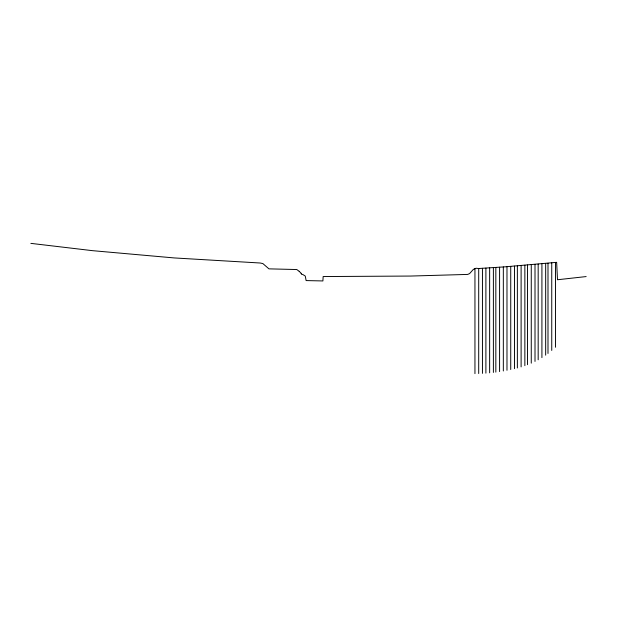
<?xml version="1.0" encoding="UTF-8"?>
<svg xmlns="http://www.w3.org/2000/svg" width="617" height="617" viewBox="0 0 617 617"><rect width="100%" height="100%" fill="white"/><g stroke="black" fill="none" stroke-linecap="round" stroke-linejoin="round"><path stroke-width="0.93" d="M586.15 276.57L557.49 279.748L556.65 262.333L505.277 266.814L478.669 268.518L476.062 268.241L473.362 269.382L469.606 273.578L467.701 274.418L410.521 276.054L323.161 276.547L322.899 280.943L306.125 280.581L305.268 276.077L302.947 274.588A3.949 3.949 0 0 1 301.466 274.002M30.85 243.368L92.365 250.649L174.195 257.929L260.212 263.012L262.85 263.567L268.95 268.858L296.762 269.536L299.199 271.318M301.528 273.909L301.412 273.778A5.522 5.522 0 0 1 301.204 273.493L301.096 273.339M555.493 262.472L555.493 347.255M551.745 262.881L551.745 350.441M547.996 263.243L547.996 353.464M545.667 263.451L545.667 355.168M541.919 263.767L541.919 357.629M538.171 264.068L538.171 359.788M535.008 264.331L535.008 361.423M531.26 264.654L531.26 363.158M527.512 264.978L527.512 364.693M524.859 265.21L524.859 365.665M521.11 265.541L521.11 366.899M517.362 265.865L517.362 367.963M514.478 266.104L514.478 368.681M510.729 266.397L510.729 369.521M506.981 266.691L506.981 370.3M503.333 266.953L503.333 370.979M499.585 267.215L499.585 371.596M495.837 267.469L495.837 372.136M493.392 267.631L493.392 372.437M489.643 267.871L489.643 372.838M485.895 268.094L485.895 373.154M482.448 268.302L482.448 373.37M478.699 268.518L478.699 373.532M474.951 268.518L474.951 373.632M299.199 271.318A8.931 8.931 0 0 0 299.816 271.974L300.271 272.398A6.594 6.594 0 0 1 301.057 273.254"/></g></svg>
